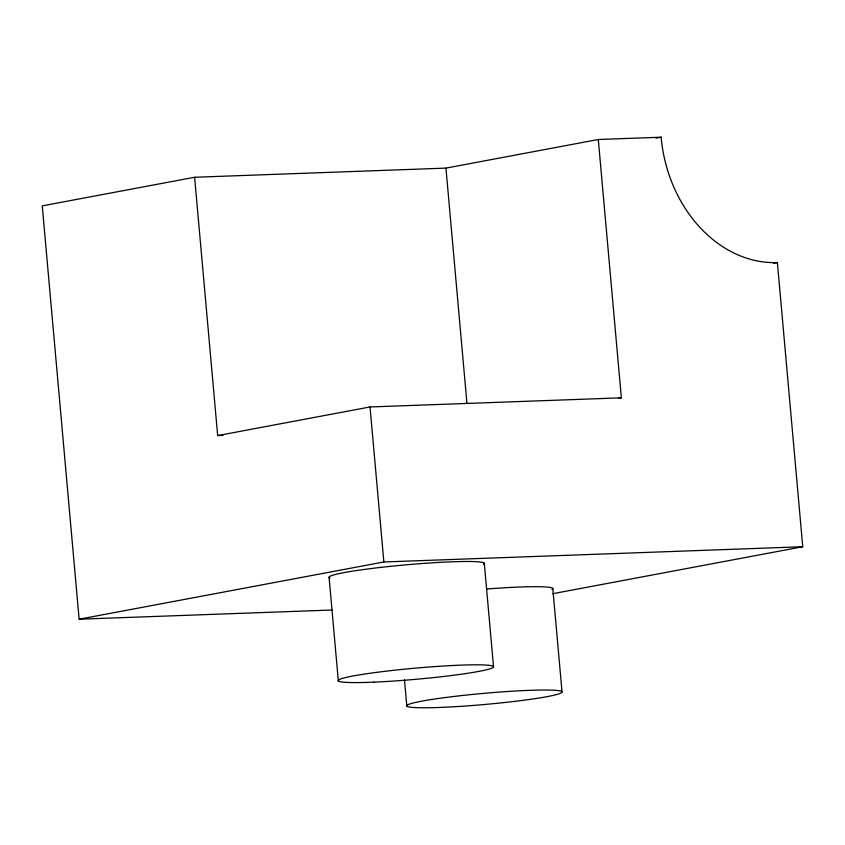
<?xml version="1.0" encoding="UTF-8"?>
<svg xmlns="http://www.w3.org/2000/svg" width="845" height="845" viewBox="0 0 845 845"><rect width="100%" height="100%" fill="white"/><g stroke="black" fill="none" stroke-linecap="round" stroke-linejoin="round"><path stroke-width="1.27" d="M552.482 593.75L802.75 546.736L777.389 262.573A130.014 104.379 79.4 0 1 661.139 137.207L598.302 139.499L445.949 168.113L194.614 177.26L42.25 205.874L79.134 619.205L332.053 610.016M655.952 138.189L661.139 137.207M773.502 263.302L777.389 262.573M194.614 177.26L217.672 435.587L370.025 406.963L621.36 397.826L598.302 139.499M618.783 398.312L621.36 397.826M79.134 619.205L383.862 561.967L802.75 546.736M217.672 435.587L222.932 435.397M552.788 588.384L562.01 691.717M484.291 563.182L493.512 666.515M445.949 168.113L466.894 402.843M404.491 679.929L406.825 706.093M370.025 406.963L383.862 561.967M329.106 577.557L338.327 680.89M329.941 578.054A78.004 5.577 -5.1 0 1 406.508 564.787A78.004 5.577 -5.1 0 1 483.498 564.397M486.942 588.997A78.004 5.577 -5.1 0 1 551.996 589.599M373.765 682.147A78.004 5.577 -5.1 0 0 493.522 667.085A78.004 5.577 -5.1 0 0 380.472 671.86A78.004 5.577 -5.1 0 0 373.765 682.147M442.262 707.349A78.004 5.577 -5.1 0 0 562.02 692.298A78.004 5.577 -5.1 0 0 448.97 697.072A78.004 5.577 -5.1 0 0 442.262 707.349"/></g></svg>
